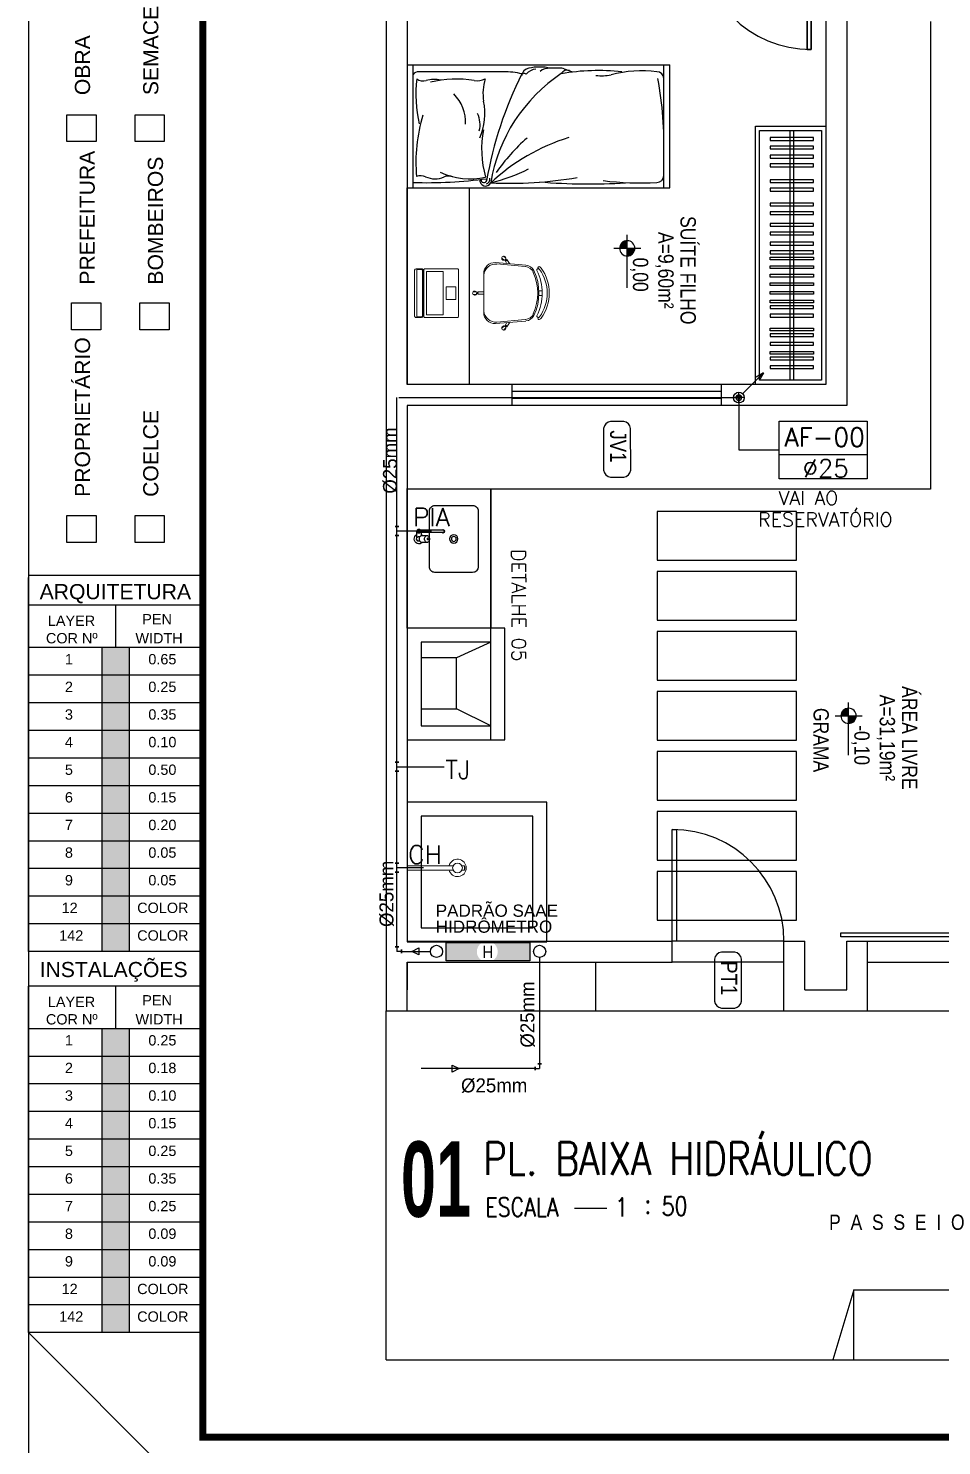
# Model space of a CAD drawing. Header units: millimetres. Extents: x -336 to -33, y -135 to 770.
# Drawn here: x -336.07 to -322.97, y 697.19 to 717.51 of the extents above; entities that cross this region are included whole.
import ezdxf
from ezdxf.enums import TextEntityAlignment as Align

# ---------------------------------------------------------------- set-up
doc = ezdxf.new("R2010")
doc.units = ezdxf.units.MM
doc.header["$LTSCALE"] = 50
doc.header["$MEASUREMENT"] = 0
doc.linetypes.add('CONTINU', pattern=[0])
doc.linetypes.add('HIDDEN2', pattern=[0.1875, 0.125, -0.0625])
doc.layers.get('0').update_dxf_attribs({"linetype": 'CONTINUOUS'})
for name, color, linetype in [('-HIDRO', 8, 'CONTINUOUS'), ('A-PEN-W', 7, 'CONTINUOUS'), ('AF', 5, 'CONTINUOUS'), ('CONEXAO_AG_FRIA', 2, 'CONTINUOUS'), ('CONEXÃO_HIDRÁULICA', 2, 'CONTINUOUS'), ('COTAS', 7, 'CONTINUOUS'), ('Diametro', 2, 'CONTINUOUS'), ('DIVERSOS', 1, 'CONTINUOUS'), ('E-txt-g', 3, 'CONTINUOUS'), ('HID-TUBPRIMARIO', 5, 'CONTINUOUS'), ("PRANCHA - PROJETU'S", 7, 'CONTINUOUS'), ('Prumadas_L', 1, 'CONTINUOUS'), ('Prumadas_Q', 3, 'CONTINUOUS'), ('Prumadas_T', 2, 'CONTINUOUS'), ('TEXTO', 4, 'CONTINUOUS')]:
    doc.layers.add(name, color=color, linetype=linetype)
doc.layers.add('E-Lay-9', color=9, linetype='CONTINUOUS', lineweight=9)
doc.layers.add('E-Txt-W', color=7, linetype='CONTINUOUS', lineweight=20)
doc.styles.add('100-25', font='ROMANS.shx', dxfattribs={"height": 0.12})
doc.styles.add('ARIAL', font='arial.ttf', dxfattribs={"height": 2})
doc.styles.add('CARIMBO_DADOS', font='arial.ttf', dxfattribs={"height": 0.1})
doc.styles.add('F2', font='swissc.ttf')
doc.styles.add('REG140', font='romans.shx', dxfattribs={"width": 0.8, "height": 0.35})
doc.styles.add('REG60', font='romans.shx', dxfattribs={"width": 0.8, "height": 0.15})
doc.styles.add('REG80', font='romans.shx', dxfattribs={"width": 0.8, "height": 0.2})
doc.styles.add('ROMANS', font='romans', dxfattribs={"height": 0.1})
doc.styles.add('SANSSERIF2', font='sanssb__.ttf', dxfattribs={"width": 0.8})

# ---------------------------------------------------------------- blocks, each defined once
blk = doc.blocks.new('ADFSGASDFG')
at = {"layer": "PRANCHA - PROJETU'S"}
h = blk.add_hatch(color=1, dxfattribs=at)
h.set_gradient(color1=(255, 0, 0), color2=(255, 0, 0), tint=1)
h.paths.add_polyline_path([(278.03, 60.265), (277.634, 60.265), (277.634, 59.869), (278.03, 59.869)])
h = blk.add_hatch(color=1, dxfattribs=at)
h.set_gradient(color1=(255, 255, 0), color2=(255, 255, 0), tint=1)
h.paths.add_polyline_path([(278.03, 59.473), (278.03, 59.869), (277.634, 59.869), (277.634, 59.473)])
h = blk.add_hatch(color=1, dxfattribs=at)
h.set_gradient(color1=(0, 255, 0), color2=(0, 255, 0), tint=1)
h.paths.add_polyline_path([(278.03, 59.473), (277.634, 59.473), (277.634, 59.077), (278.03, 59.077)])
h = blk.add_hatch(color=1, dxfattribs=at)
h.set_gradient(color1=(0, 255, 255), color2=(0, 255, 255), tint=1)
h.paths.add_polyline_path([(278.03, 59.077), (277.634, 59.077), (277.634, 58.681), (278.03, 58.681)])
h = blk.add_hatch(color=1, dxfattribs=at)
h.set_gradient(color1=(0, 0, 255), color2=(0, 0, 255), tint=1)
h.paths.add_polyline_path([(278.03, 58.681), (277.634, 58.681), (277.634, 58.285), (278.03, 58.285)])
h = blk.add_hatch(color=1, dxfattribs=at)
h.set_gradient(color1=(255, 0, 255), color2=(255, 0, 255), tint=1)
h.paths.add_polyline_path([(278.03, 58.285), (277.634, 58.285), (277.634, 57.889), (278.03, 57.889)])
h = blk.add_hatch(color=1, dxfattribs=at)
h.set_gradient(color1=(255, 255, 255), tint=1)
h.paths.add_polyline_path([(278.03, 57.889), (277.634, 57.889), (277.634, 57.493), (278.03, 57.493)])
h = blk.add_hatch(color=1, dxfattribs=at)
h.set_gradient(color1=(128, 128, 128), color2=(128, 128, 128), tint=1)
h.paths.add_polyline_path([(278.03, 57.493), (277.634, 57.493), (277.634, 57.097), (278.03, 57.097)])
h = blk.add_hatch(color=1, dxfattribs=at)
h.set_gradient(color1=(192, 192, 192), color2=(192, 192, 192), tint=1)
h.paths.add_polyline_path([(278.03, 57.097), (277.634, 57.097), (277.634, 56.701), (278.03, 56.701)])
h = blk.add_hatch(color=1, dxfattribs=at)
h.set_gradient(color1=(204, 0, 0), color2=(204, 0, 0), tint=1)
h.paths.add_polyline_path([(278.03, 56.305), (278.03, 56.701), (277.634, 56.701), (277.634, 56.305)])
h = blk.add_hatch(color=1, dxfattribs=at)
h.set_gradient(color1=(0, 153, 204), color2=(0, 153, 204), tint=1)
h.paths.add_polyline_path([(278.03, 56.305), (277.634, 56.305), (277.634, 55.909), (278.03, 55.909)])
h = blk.add_hatch(color=1, dxfattribs=at)
h.set_gradient(color1=(255, 0, 0), color2=(255, 0, 0), tint=1)
h.paths.add_polyline_path([(278.03, 54.802), (277.634, 54.802), (277.634, 54.406), (278.03, 54.406)])
h = blk.add_hatch(color=1, dxfattribs=at)
h.set_gradient(color1=(255, 255, 0), color2=(255, 255, 0), tint=1)
h.paths.add_polyline_path([(278.03, 54.01), (278.03, 54.406), (277.634, 54.406), (277.634, 54.01)])
h = blk.add_hatch(color=1, dxfattribs=at)
h.set_gradient(color1=(0, 255, 0), color2=(0, 255, 0), tint=1)
h.paths.add_polyline_path([(278.03, 54.01), (277.634, 54.01), (277.634, 53.614), (278.03, 53.614)])
h = blk.add_hatch(color=1, dxfattribs=at)
h.set_gradient(color1=(0, 255, 255), color2=(0, 255, 255), tint=1)
h.paths.add_polyline_path([(278.03, 53.614), (277.634, 53.614), (277.634, 53.218), (278.03, 53.218)])
h = blk.add_hatch(color=1, dxfattribs=at)
h.set_gradient(color1=(0, 0, 255), color2=(0, 0, 255), tint=1)
h.paths.add_polyline_path([(278.03, 53.218), (277.634, 53.218), (277.634, 52.822), (278.03, 52.822)])
h = blk.add_hatch(color=1, dxfattribs=at)
h.set_gradient(color1=(255, 0, 255), color2=(255, 0, 255), tint=1)
h.paths.add_polyline_path([(278.03, 52.822), (277.634, 52.822), (277.634, 52.426), (278.03, 52.426)])
h = blk.add_hatch(color=1, dxfattribs=at)
h.set_gradient(color1=(255, 255, 255), tint=1)
h.paths.add_polyline_path([(278.03, 52.426), (277.634, 52.426), (277.634, 52.03), (278.03, 52.03)])
h = blk.add_hatch(color=1, dxfattribs=at)
h.set_gradient(color1=(128, 128, 128), color2=(128, 128, 128), tint=1)
h.paths.add_polyline_path([(278.03, 52.03), (277.634, 52.03), (277.634, 51.634), (278.03, 51.634)])
h = blk.add_hatch(color=1, dxfattribs=at)
h.set_gradient(color1=(192, 192, 192), color2=(192, 192, 192), tint=1)
h.paths.add_polyline_path([(278.03, 51.634), (277.634, 51.634), (277.634, 51.238), (278.03, 51.238)])
h = blk.add_hatch(color=1, dxfattribs=at)
h.set_gradient(color1=(204, 0, 0), color2=(204, 0, 0), tint=1)
h.paths.add_polyline_path([(278.03, 50.842), (278.03, 51.238), (277.634, 51.238), (277.634, 50.842)])
h = blk.add_hatch(color=1, dxfattribs=at)
h.set_gradient(color1=(0, 153, 204), color2=(0, 153, 204), tint=1)
h.paths.add_polyline_path([(278.03, 50.842), (277.634, 50.842), (277.634, 50.446), (278.03, 50.446)])
at = {"layer": "PRANCHA - PROJETU'S", "color": 1}
for p, q in [((276.578, 107.346), (276.578, 47.946)), ((279.078, 47.946), (276.578, 50.446))]:
    blk.add_line(p, q, dxfattribs=at)
at = {"layer": "PRANCHA - PROJETU'S"}
for p, q in [((279.086, 61.299), (276.578, 61.299)), ((276.578, 55.909), (276.578, 61.272)), ((279.086, 60.876), (276.578, 60.876)), ((279.086, 60.876), (276.578, 60.876)), ((277.832, 60.265), (277.832, 60.876)), ((279.086, 60.876), (279.086, 55.909)), ((279.086, 60.265), (276.578, 60.265)), ((277.634, 55.909), (277.634, 60.265)), ((278.03, 55.909), (278.03, 60.265)), ((279.086, 59.869), (276.578, 59.869)), ((279.086, 59.473), (276.578, 59.473)), ((279.086, 59.077), (276.578, 59.077)), ((279.086, 58.681), (276.578, 58.681)), ((279.086, 58.285), (276.578, 58.285)), ((279.086, 57.889), (276.578, 57.889)), ((279.086, 57.493), (276.578, 57.493)), ((279.086, 57.097), (276.578, 57.097)), ((279.086, 56.701), (276.578, 56.701)), ((279.086, 56.305), (276.578, 56.305)), ((279.086, 55.909), (276.578, 55.909)), ((279.086, 55.413), (276.578, 55.413)), ((276.578, 50.446), (276.578, 55.413)), ((277.832, 54.802), (277.832, 55.413)), ((279.086, 55.413), (279.086, 50.446)), ((279.086, 54.802), (276.578, 54.802)), ((277.634, 50.446), (277.634, 54.802)), ((278.03, 50.446), (278.03, 54.802)), ((279.086, 54.406), (276.578, 54.406)), ((279.086, 54.01), (276.578, 54.01)), ((279.086, 53.614), (276.578, 53.614)), ((279.086, 53.218), (276.578, 53.218)), ((279.086, 52.822), (276.578, 52.822)), ((279.086, 52.426), (276.578, 52.426)), ((279.086, 52.03), (276.578, 52.03)), ((279.086, 51.634), (276.578, 51.634)), ((279.086, 51.238), (276.578, 51.238)), ((279.086, 50.842), (276.578, 50.842)), ((279.086, 50.446), (276.578, 50.446))]:
    blk.add_line(p, q, dxfattribs=at)
at = {"layer": "PRANCHA - PROJETU'S", "color": 4, "const_width": 0.1}
blk.add_lwpolyline([(279.078, 106.346), (359.678, 106.346), (359.678, 48.946), (279.078, 48.946)], close=True, dxfattribs=at)
at = {"layer": "PRANCHA - PROJETU'S"}
for points in [[(277.13, 67.904), (277.548, 67.904), (277.548, 67.518), (277.13, 67.518)], [(278.109, 67.904), (278.526, 67.904), (278.526, 67.518), (278.109, 67.518)], [(277.197, 65.206), (277.615, 65.206), (277.615, 64.821), (277.197, 64.821)], [(278.176, 65.206), (278.594, 65.206), (278.594, 64.821), (278.176, 64.821)], [(277.13, 62.158), (277.548, 62.158), (277.548, 61.773), (277.13, 61.773)], [(278.109, 62.158), (278.526, 62.158), (278.526, 61.773), (278.109, 61.773)]]:
    blk.add_lwpolyline(points, close=True, dxfattribs=at)
at = {"layer": "PRANCHA - PROJETU'S", "color": 2, "style": 'ARIAL'}
for s, height, p in [('SEMACE', 0.2168, (278.224, 68.185)), ('OBRA', 0.2168, (277.245, 68.185)), ('PREFEITURA', 0.2168, (277.312, 65.469)), ('BOMBEIROS', 0.2168, (278.291, 65.469)), ('PROPRIETÁRIO', 0.21676, (277.245, 62.426)), ('COELCE', 0.2168, (278.224, 62.426))]:
    blk.add_text(s, height=height, rotation=90, dxfattribs=at).set_placement(p, align=Align.TOP_LEFT)
for s, p in [('ARQUITETURA', (276.74, 61.176)), ('INSTALAÇÕES', (276.74, 55.759))]:
    blk.add_text(s, height=0.21676, dxfattribs=at).set_placement(p, align=Align.TOP_LEFT)
at = {"layer": "PRANCHA - PROJETU'S", "style": 'ARIAL'}
for s, height, p in [('PEN', 0.1479, (278.211, 60.747)), ('LAYER', 0.1479, (276.858, 60.724)), ('COR Nº', 0.1479, (276.83, 60.474)), ('WIDTH', 0.1479, (278.113, 60.474)), ('1', 0.148, (277.102, 60.173)), ('0.65', 0.1479, (278.298, 60.173)), ('2', 0.148, (277.102, 59.777)), ('0.25', 0.1479, (278.298, 59.777)), ('3', 0.148, (277.102, 59.381)), ('0.35', 0.1479, (278.298, 59.381)), ('4', 0.148, (277.102, 58.985)), ('0.10', 0.1479, (278.298, 58.985)), ('5', 0.148, (277.102, 58.589)), ('0.50', 0.1479, (278.298, 58.589)), ('6', 0.148, (277.102, 58.193)), ('0.15', 0.1479, (278.298, 58.193)), ('7', 0.148, (277.102, 57.797)), ('0.20', 0.1479, (278.298, 57.797)), ('8', 0.148, (277.102, 57.401)), ('0.05', 0.1479, (278.298, 57.401)), ('9', 0.148, (277.102, 57.005)), ('0.05', 0.1479, (278.298, 57.005)), ('12', 0.1479, (277.055, 56.609)), ('COLOR', 0.1479, (278.138, 56.609)), ('142', 0.1479, (277.02, 56.213)), ('COLOR', 0.1479, (278.138, 56.213)), ('LAYER', 0.1479, (276.858, 55.261)), ('PEN', 0.1479, (278.211, 55.284)), ('COR Nº', 0.1479, (276.83, 55.011)), ('WIDTH', 0.1479, (278.113, 55.011)), ('1', 0.148, (277.102, 54.71)), ('0.25', 0.1479, (278.298, 54.71)), ('2', 0.148, (277.102, 54.314)), ('0.18', 0.1479, (278.298, 54.314)), ('3', 0.148, (277.102, 53.918)), ('0.10', 0.1479, (278.298, 53.918)), ('4', 0.148, (277.102, 53.522)), ('0.15', 0.1479, (278.298, 53.522)), ('5', 0.148, (277.102, 53.126)), ('0.25', 0.1479, (278.298, 53.126)), ('6', 0.148, (277.102, 52.73)), ('0.35', 0.1479, (278.298, 52.73)), ('7', 0.148, (277.102, 52.334)), ('0.25', 0.1479, (278.298, 52.334)), ('8', 0.148, (277.102, 51.938)), ('0.09', 0.1479, (278.298, 51.938)), ('9', 0.148, (277.102, 51.542)), ('0.09', 0.1479, (278.298, 51.542)), ('12', 0.1479, (277.055, 51.146)), ('COLOR', 0.1479, (278.138, 51.146)), ('142', 0.1479, (277.02, 50.75)), ('COLOR', 0.1479, (278.138, 50.75))]:
    blk.add_text(s, height=height, dxfattribs=at).set_placement(p, align=Align.TOP_LEFT)
blk = doc.blocks.new('TXT-AMB75')
at = {"layer": 'E-txt-g', "style": 'REG80', "width": 0.8, "flags": 8}
blk.add_attdef('TXT', text='', height=0.2, dxfattribs=at).set_placement((0.005, 0.296), align=Align.CENTER)
at = {"layer": 'E-Txt-W', "style": 'REG60', "width": 0.8, "flags": 8}
blk.add_attdef('TXT', text='', height=0.15, dxfattribs=at).set_placement((0.005, 0.027), align=Align.CENTER)
blk = doc.blocks.new('Cadeira')
at = {"layer": 'E-Lay-9', "color": 8}
for p, q in [((-0.139, 0), (0.139, 0)), ((-0.009, 0.054), (-0.009, 0.077)), ((-0.008, 0), (-0.008, 0.043)), ((-0.008, 0.043), (-0.006, 0.043)), ((0.006, 0.043), (0.007, 0.043)), ((0.007, 0), (0.007, 0.043)), ((0.01, 0.054), (0.01, 0.077)), ((-0.219, -0.084), (-0.2, -0.302)), ((-0.209, -0.094), (-0.19, -0.298)), ((0.209, -0.094), (0.19, -0.298)), ((0.219, -0.084), (0.2, -0.302)), ((-0.25, -0.159), (-0.265, -0.141)), ((-0.236, -0.147), (-0.251, -0.129)), ((-0.24, -0.165), (-0.241, -0.166)), ((-0.213, -0.185), (-0.241, -0.166)), ((-0.23, -0.156), (-0.231, -0.158)), ((-0.214, -0.162), (-0.23, -0.156)), ((0.213, -0.185), (0.241, -0.166)), ((0.214, -0.162), (0.23, -0.156)), ((0.23, -0.156), (0.231, -0.158)), ((0.236, -0.147), (0.251, -0.129)), ((0.24, -0.165), (0.241, -0.166)), ((0.25, -0.159), (0.265, -0.141)), ((-0.017, -0.396), (-0.017, -0.42)), ((0.017, -0.396), (0.017, -0.42))]:
    blk.add_line(p, q, dxfattribs=at)
blk.add_lwpolyline([(0.163, -0.381, -0.237888), (-0.163, -0.381, 0.605717), (-0.174, -0.395, 0.122717), (-0.17, -0.4, 0.323529), (0.17, -0.4, 0.122717), (0.174, -0.395, 0.605717)], format="xyb", close=True, dxfattribs=at)
for centre in [(0, 0.047), (-0.238, -0.158), (0.238, -0.158)]:
    blk.add_circle(centre, 0.005, dxfattribs=at)
for centre, radius, start, end in [((-0.139, -0.08), 0.08, 90, 182.5692), ((0, 0.065), 0.015, 281.6334, 257.4537), ((0, 0.048), 0.0075, 221.8103, 318.1897), ((0.139, -0.08), 0.08, 357.4308, 90), ((-0.12, -0.089), 0.0887, 95.5925, 183.2522), ((0.12, -0.089), 0.0887, 356.7478, 84.4075), ((-0.25, -0.144), 0.015, 322.5463, 298.3666), ((-0.239, -0.157), 0.0075, 261.8103, 358.1897), ((0.239, -0.157), 0.0075, 181.8103, 278.1897), ((0.25, -0.144), 0.015, 241.6334, 217.4537), ((-0.13, -0.296), 0.07, 185.1212, 243.6047), ((-0.12, -0.292), 0.07, 185.2999, 245.7361), ((0.12, -0.292), 0.07, 294.2639, 354.7001), ((0.13, -0.296), 0.07, 296.3953, 354.8788), ((-0.182, -0.396), 0.00782, 29.8109, 225.3255), ((-0.163, -0.39), 0.0275, 205.1455, 233.4571), ((-0.163, -0.39), 0.0125, 205.1455, 233.1301), ((0, -0.034), 0.362, 243.6047, 296.3953), ((0, -0.025), 0.362, 245.7361, 294.2639), ((0.182, -0.396), 0.00782, 314.6745, 150.1891), ((0.163, -0.39), 0.0275, 306.5429, 334.8545), ((0, -0.165), 0.305, 234.1238, 305.8762)]:
    blk.add_arc(centre, radius, start, end, dxfattribs=at)
blk = doc.blocks.new('Notebook')
at = {"layer": 'E-Lay-9', "color": 8}
for p, q in [((-0.175, 0.305), (-0.175, 0.3)), ((0.165, 0.315), (-0.165, 0.315)), ((0.175, 0.3), (0.175, 0.305)), ((-0.175, 0.3), (-0.175, 0.265)), ((-0.165, 0.255), (0.165, 0.255)), ((0.175, 0.265), (0.175, 0.3))]:
    blk.add_line(p, q, dxfattribs=at)
for points in [[(-0.165, 0), (0.165, 0, 0.414214), (0.175, 0.01), (0.175, 0.24, 0.414214), (0.165, 0.25), (-0.165, 0.25, 0.414214), (-0.175, 0.24), (-0.175, 0.01, 0.414214)], [(-0.165, 0.26), (0.165, 0.26, 0.414214), (0.17, 0.265), (0.17, 0.295, 0.414214), (0.165, 0.3), (-0.165, 0.3, 0.414214), (-0.17, 0.295), (-0.17, 0.265, 0.414214)]]:
    blk.add_lwpolyline(points, format="xyb", close=True, dxfattribs=at)
for points in [[(-0.155, 0.11), (0.155, 0.11), (0.155, 0.23), (-0.155, 0.23)], [(-0.105, 0.25), (-0.145, 0.25), (-0.145, 0.255), (-0.105, 0.255)], [(0.105, 0.25), (0.145, 0.25), (0.145, 0.255), (0.105, 0.255)], [(-0.045, 0.02), (0.045, 0.02), (0.045, 0.09), (-0.045, 0.09)]]:
    blk.add_lwpolyline(points, close=True, dxfattribs=at)
for centre, start, end in [((-0.165, 0.305), 90, 180), ((0.165, 0.305), 0, 90), ((-0.165, 0.265), 180, 270), ((0.165, 0.265), 270, 360)]:
    blk.add_arc(centre, 0.01, start, end, dxfattribs=at)
blk = doc.blocks.new('NIVEL')
at = {"layer": 'DIVERSOS'}
h = blk.add_hatch(color=7, dxfattribs=at)
h.paths.add_polyline_path([(0, 0.137, 0.414214), (-0.137, 0), (0, 0)])
h.paths.add_polyline_path([(0, 0), (0, -0.137, 0.414214), (0.137, 0)])
at = {"layer": 'DIVERSOS', "color": 7}
for p, q in [((0.709, 0), (-0.242, 0)), ((0, 0.242), (0, -0.242))]:
    blk.add_line(p, q, dxfattribs=at)
blk.add_circle((0, 0), 0.137, dxfattribs=at)
blk = doc.blocks.new('Cuba coz')
at = {"color": 8}
blk.add_line((7.5, -4.5), (7.5, -2.4), dxfattribs=at)
for points in [[(13.4, -6.5), (13.4, -20, 0.414214), (17.4, -24), (44.4, -24, 0.414214), (48.4, -20), (48.4, 20, 0.414214), (44.4, 24), (17.4, 24, 0.414214), (13.4, 20), (13.4, 0.7)], [(6.7, 1.7), (6, 1.7, 0.546464), (4.4, -0.7, -0.10784), (4.5, -1.1), (4.5, -5.5)], [(11.7, 2.5), (8, 2.5, 0.133256), (7.3, 2.3, 0.106756), (6.7, 1.8, 0.082828), (6.3, 1, 0.071352), (6.2, 0, 0.071352), (6.3, -1, 0.082828), (6.7, -1.8, 0.106756), (7.3, -2.3, 0.133256), (8, -2.5), (11.7, -2.5)], [(4.4, -0.7, 0.293273), (6, -1.8), (6.7, -1.8)], [(13.4, -1), (13.4, -4.5, 0.414214)]]:
    blk.add_lwpolyline(points, format="xyb", dxfattribs=at)
for points in [[(11.7, -2.5, 0.133256), (12.4, -2.3, 0.106756), (13, -1.8, 0.082828), (13.3, -1, 0.071352), (13.5, 0, 0.071352), (13.3, 1, 0.082828), (13, 1.8, 0.106756), (12.4, 2.3, 0.133256), (11.7, 2.5, 0.133256), (11.1, 2.3, 0.106756), (10.5, 1.8, 0.082828), (10.1, 1, 0.071352), (10, 0, 0.071352), (10.1, -1, 0.082828), (10.5, -1.8, 0.106756), (11.1, -2.3, 0.133256)], [(12.5, 0.7, 0.133256), (12.3, 0.7, 0.106756), (12.1, 0.5, 0.082828), (12, 0.3, 0.071352), (11.9, 0, 0.071352), (12, -0.3, 0.082828), (12.1, -0.5, 0.106756), (12.3, -0.7, 0.133256), (12.5, -0.8, 0.133256), (12.7, -0.7, 0.106756), (12.8, -0.5, 0.082828), (13, -0.3, 0.071352), (13, 0, 0.071352), (13, 0.3, 0.082828), (12.8, 0.5, 0.106756), (12.7, 0.7, 0.133256)], [(6, -6.5), (23, -6.5, 1), (23, -4.5), (6, -4.5, 1)]]:
    blk.add_lwpolyline(points, format="xyb", close=True, dxfattribs=at)
for radius in [3, 1.75]:
    blk.add_circle((30.9, 0), radius, dxfattribs=at)
for centre, radius, start, end in [((6, 0), 3.5, 45.5847, 244.6231), ((6, -5.5), 1.5, 41.8103, 318.1897), ((6, 0), 3.5, 295.3769, 314.4153), ((23, -5.5), 1.25, 233.1301, 126.8699)]:
    blk.add_arc(centre, radius, start, end, dxfattribs=at)
blk = doc.blocks.new('Chuveiro')
at = {"layer": 'E-Lay-9', "color": 8}
for p, q in [((-0.031, 0.016), (-0.36, 0.016)), ((0.051, 0.016), (0.031, 0.016)), ((0.051, 0.016), (0.051, -0.016)), ((-0.031, -0.016), (-0.36, -0.016)), ((0.051, -0.016), (0.031, -0.016))]:
    blk.add_line(p, q, dxfattribs=at)
blk.add_circle((0, 0), 0.0348, dxfattribs=at)
for centre, radius, start, end in [((0, 0), 0.0624, 194.4775, 165.5225), ((0.009, 0), 0.0444, 339.4266, 20.5734)]:
    blk.add_arc(centre, radius, start, end, dxfattribs=at)
blk = doc.blocks.new('CIRCULOS')
at = {"layer": 'COTAS'}
for p, q in [((-4, 0), (4, 0)), ((0, 4), (0, -4))]:
    blk.add_line(p, q, dxfattribs=at)
for radius in [2, 1]:
    blk.add_circle((0, 0), radius, dxfattribs=at)
blk = doc.blocks.new('CRBODADOSÇ')
at = {"layer": "PRANCHA - PROJETU'S", "color": 3}
blk.add_line((164.825, 196.917), (165.288, 196.917), dxfattribs=at)
at = {"layer": "PRANCHA - PROJETU'S", "color": 3, "style": 'REG80', "width": 0.8}
for s, p in [('ESCALA', (163.548, 196.799)), ('1', (165.407, 196.799)), (':', (165.829, 196.842))]:
    blk.add_text(s, height=0.27, dxfattribs=at).set_placement(p)
at = {"layer": "PRANCHA - PROJETU'S", "color": 2, "style": 'REG140', "width": 0.8}
for tag, p in [('PROJETO', (163.521, 198.067)), ('DESENHO', (163.516, 197.395))]:
    blk.add_attdef(tag, p, '', height=0.472, dxfattribs=at)
at = {"layer": "PRANCHA - PROJETU'S", "style": 'SANSSERIF2', "width": 0.6}
blk.add_attdef('00', text='', height=1.08, dxfattribs=at).set_placement((162.84, 196.795), align=Align.CENTER)
at = {"layer": "PRANCHA - PROJETU'S", "color": 3, "style": 'REG80', "width": 0.8}
blk.add_attdef('ESCALA', (166.075, 196.813), '', height=0.27, dxfattribs=at)

msp = doc.modelspace()

# ---------------------------------------------------------------- hatches: boundary and pattern name
at = {"layer": 'HID-TUBPRIMARIO'}
h = msp.add_hatch(color=256, dxfattribs=at)
h.paths.add_polyline_path([(-329.411, 704.142), (-328.877, 704.142), (-328.877, 704.402), (-329.413, 704.402, -0.270224), (-329.337, 704.271, -0.265974)])
h.paths.add_polyline_path([(-330.077, 704.142), (-329.563, 704.142, -0.265974), (-329.637, 704.271, -0.270224), (-329.561, 704.402), (-330.077, 704.402)])

# ---------------------------------------------------------------- linework, layer by layer
at = {"layer": '-HIDRO', "linetype": 'Continuous'}
for p, q in [((-330.935, 753.423), (-330.935, 703.423)), ((-330.635, 718.803), (-330.635, 712.403)), ((-324.635, 718.803), (-324.635, 712.403)), ((-324.335, 718.803), (-324.335, 712.103)), ((-323.135, 717.603), (-323.135, 710.903)), ((-329.135, 712.403), (-330.635, 712.403)), ((-329.135, 712.403), (-329.135, 712.103)), ((-324.635, 712.403), (-326.135, 712.403)), ((-326.135, 712.403), (-326.135, 712.103)), ((-330.635, 712.103), (-330.635, 704.423)), ((-329.135, 712.103), (-330.635, 712.103)), ((-324.335, 712.103), (-326.135, 712.103)), ((-323.135, 710.903), (-329.435, 710.903)), ((-329.435, 710.903), (-329.435, 708.91)), ((-329.435, 708.71), (-329.929, 708.482)), ((-329.435, 707.51), (-329.929, 707.751)), ((-330.635, 704.423), (-326.835, 704.423)), ((-326.835, 704.123), (-326.835, 704.423)), ((-325.235, 704.423), (-326.835, 704.423)), ((-325.235, 704.423), (-324.935, 704.423)), ((-325.235, 703.423), (-325.235, 704.423)), ((-324.935, 703.723), (-324.935, 704.423)), ((-324.335, 704.423), (-324.035, 704.423)), ((-324.335, 703.723), (-324.335, 704.423)), ((-324.035, 703.423), (-324.035, 704.423)), ((-324.035, 704.423), (-318.035, 704.423)), ((-330.635, 704.123), (-330.635, 703.723)), ((-330.635, 703.423), (-330.635, 704.123)), ((-330.635, 704.123), (-327.935, 704.123)), ((-327.935, 704.123), (-326.835, 704.123)), ((-327.935, 704.123), (-327.935, 704.123)), ((-325.235, 704.123), (-326.835, 704.123)), ((-324.035, 704.123), (-318.035, 704.123)), ((-324.935, 703.723), (-324.335, 703.723)), ((-330.935, 703.423), (-330.635, 703.423)), ((-330.935, 698.423), (-330.935, 703.423)), ((-330.635, 703.423), (-327.935, 703.423)), ((-325.235, 703.423), (-324.035, 703.423)), ((-324.235, 699.423), (-324.535, 698.423)), ((-324.235, 698.423), (-324.235, 699.423)), ((-324.235, 699.423), (-318.235, 699.423)), ((-330.935, 698.423), (-316.935, 698.423))]:
    msp.add_line(p, q, dxfattribs=at)
at = {"layer": '-HIDRO'}
for p, q in [((-330.635, 716.985), (-326.872, 716.985)), ((-330.635, 716.985), (-330.635, 715.219)), ((-330.55, 715.219), (-330.55, 716.985)), ((-326.957, 715.219), (-326.957, 716.985)), ((-326.872, 715.219), (-326.872, 716.985)), ((-329.255, 716.886), (-330.471, 716.886)), ((-328.419, 716.935), (-328.613, 716.935)), ((-328.385, 716.929), (-328.267, 716.886)), ((-325.149, 716.043), (-325.149, 712.463)), ((-325.099, 716.043), (-325.099, 712.463)), ((-330.635, 715.219), (-326.872, 715.219)), ((-326.135, 712.403), (-329.135, 712.403)), ((-326.135, 712.303), (-329.135, 712.303)), ((-326.135, 712.203), (-329.135, 712.203)), ((-326.135, 712.103), (-329.135, 712.103))]:
    msp.add_line(p, q, dxfattribs=at)
at = {"layer": '-HIDRO', "linetype": 'HIDDEN2'}
for p, q in [((-327.935, 704.123), (-327.935, 703.423)), ((-327.935, 703.423), (-325.235, 703.423)), ((-324.035, 703.423), (-318.035, 703.423))]:
    msp.add_line(p, q, dxfattribs=at)
at = {"layer": '-HIDRO', "linetype": 'Continuous'}
for points in [[(-324.903, 718.803), (-324.903, 717.203), (-324.843, 717.203), (-324.843, 718.803)], [(-324.843, 718.803), (-324.843, 717.203), (-324.903, 717.203), (-324.903, 718.803)], [(-327.053, 710.581), (-327.053, 709.885), (-325.055, 709.885), (-325.055, 710.581)], [(-327.053, 709.721), (-327.053, 709.025), (-325.055, 709.025), (-325.055, 709.721)], [(-330.635, 708.91), (-330.635, 707.31), (-329.235, 707.31), (-329.235, 708.91)], [(-327.053, 708.861), (-327.053, 708.165), (-325.055, 708.165), (-325.055, 708.861)], [(-330.435, 708.71), (-330.435, 707.51), (-329.435, 707.51), (-329.435, 708.71)], [(-330.435, 708.482), (-330.435, 707.751), (-329.929, 707.751), (-329.929, 708.482)], [(-327.053, 708.001), (-327.053, 707.305), (-325.055, 707.305), (-325.055, 708.001)], [(-327.053, 708.001), (-327.053, 707.305), (-325.055, 707.305), (-325.055, 708.001)], [(-327.053, 707.141), (-327.053, 706.444), (-325.055, 706.444), (-325.055, 707.141)], [(-327.053, 707.141), (-327.053, 706.444), (-325.055, 706.444), (-325.055, 707.141)], [(-330.635, 706.415), (-330.635, 704.415), (-328.635, 704.415), (-328.635, 706.415)], [(-330.435, 706.215), (-330.435, 704.615), (-328.835, 704.615), (-328.835, 706.215)], [(-327.053, 706.281), (-327.053, 705.584), (-325.055, 705.584), (-325.055, 706.281)], [(-327.053, 706.281), (-327.053, 705.584), (-325.055, 705.584), (-325.055, 706.281)], [(-326.835, 704.423), (-326.835, 706.023), (-326.775, 706.023), (-326.775, 704.423)], [(-327.053, 705.421), (-327.053, 704.724), (-325.055, 704.724), (-325.055, 705.421)], [(-327.053, 705.421), (-327.053, 704.724), (-325.055, 704.724), (-325.055, 705.421)], [(-324.421, 704.483), (-324.421, 704.543), (-318.421, 704.543), (-318.421, 704.483)]]:
    msp.add_lwpolyline(points, close=True, dxfattribs=at)
at = {"layer": '-HIDRO'}
for points in [[(-324.635, 716.103), (-324.635, 712.403), (-325.643, 712.403), (-325.643, 716.103)], [(-324.695, 716.043), (-324.695, 712.463), (-325.583, 712.463), (-325.583, 716.043)], [(-329.746, 712.403), (-330.635, 712.403), (-330.635, 715.219), (-329.746, 715.219)], [(-324.81, 712.876), (-324.81, 712.836), (-325.434, 712.836), (-325.434, 712.876)], [(-324.81, 712.754), (-324.81, 712.794), (-325.434, 712.794), (-325.434, 712.754)], [(-324.81, 712.631), (-324.81, 712.671), (-325.434, 712.671), (-325.434, 712.631)], [(-328.877, 704.402), (-328.877, 704.142), (-330.077, 704.142), (-330.077, 704.402)]]:
    msp.add_lwpolyline(points, close=True, dxfattribs=at)
at = {"layer": '-HIDRO', "ltscale": 0.5}
for points in [[(-324.81, 715.901), (-324.81, 715.941), (-325.434, 715.941), (-325.434, 715.901)], [(-324.81, 715.778), (-324.81, 715.818), (-325.434, 715.818), (-325.434, 715.778)], [(-324.81, 715.648), (-324.81, 715.688), (-325.434, 715.688), (-325.434, 715.648)], [(-324.81, 715.524), (-324.81, 715.564), (-325.434, 715.564), (-325.434, 715.524)], [(-324.81, 715.297), (-324.81, 715.337), (-325.434, 715.337), (-325.434, 715.297)], [(-324.81, 715.174), (-324.81, 715.214), (-325.434, 715.214), (-325.434, 715.174)], [(-324.81, 714.961), (-324.81, 715.001), (-325.434, 715.001), (-325.434, 714.961)], [(-324.81, 714.838), (-324.81, 714.878), (-325.434, 714.878), (-325.434, 714.838)], [(-324.81, 714.67), (-324.81, 714.71), (-325.434, 714.71), (-325.434, 714.67)], [(-324.81, 714.546), (-324.81, 714.586), (-325.434, 714.586), (-325.434, 714.546)], [(-324.81, 714.4), (-324.81, 714.44), (-325.434, 714.44), (-325.434, 714.4)], [(-324.81, 714.277), (-324.81, 714.317), (-325.434, 714.317), (-325.434, 714.277)], [(-324.81, 714.228), (-324.81, 714.188), (-325.434, 714.188), (-325.434, 714.228)], [(-324.81, 714.105), (-324.81, 714.065), (-325.434, 714.065), (-325.434, 714.105)], [(-324.81, 713.982), (-324.81, 713.942), (-325.434, 713.942), (-325.434, 713.982)], [(-324.81, 713.859), (-324.81, 713.819), (-325.434, 713.819), (-325.434, 713.859)], [(-324.81, 713.736), (-324.81, 713.696), (-325.434, 713.696), (-325.434, 713.736)], [(-324.81, 713.613), (-324.81, 713.573), (-325.434, 713.573), (-325.434, 713.613)], [(-324.81, 713.491), (-324.81, 713.531), (-325.434, 713.531), (-325.434, 713.491)], [(-324.81, 713.368), (-324.81, 713.408), (-325.434, 713.408), (-325.434, 713.368)], [(-324.81, 713.211), (-324.81, 713.171), (-325.434, 713.171), (-325.434, 713.211)], [(-324.81, 713.089), (-324.81, 713.129), (-325.434, 713.129), (-325.434, 713.089)], [(-324.81, 712.966), (-324.81, 713.006), (-325.434, 713.006), (-325.434, 712.966)]]:
    msp.add_lwpolyline(points, close=True, dxfattribs=at)
at = {"layer": '-HIDRO', "linetype": 'Continuous'}
for points in [[(-327.531, 711.072, 0.331371), (-327.431, 711.172), (-327.432, 711.773, 0.332506), (-327.531, 711.873), (-327.72, 711.873, 0.330378), (-327.821, 711.773), (-327.82, 711.172, 0.331371), (-327.72, 711.072)], [(-325.941, 703.464, 0.331371), (-325.841, 703.564), (-325.842, 704.165, 0.332506), (-325.941, 704.265), (-326.13, 704.265, 0.330378), (-326.231, 704.165), (-326.23, 703.564, 0.331371), (-326.13, 703.464)]]:
    msp.add_lwpolyline(points, format="xyb", close=True, dxfattribs=at)
at = {"layer": '-HIDRO', "linetype": 'CONTINU'}
msp.add_lwpolyline([(-329.435, 710.903), (-329.435, 708.91), (-330.635, 708.91), (-330.635, 710.91)], close=True, dxfattribs=at)
at = {"layer": '-HIDRO', "linetype": 'Continuous', "flags": 128}
msp.add_lwpolyline([(-329.435, 710.903), (-330.635, 710.903), (-330.635, 707.31), (-329.435, 707.31), (-329.435, 710.903)], dxfattribs=at)
at = {"layer": '-HIDRO', "linetype": 'HIDDEN2'}
for centre, start, end in [((-324.843, 718.803), 180, 270), ((-326.835, 704.423), 0, 90)]:
    msp.add_arc(centre, 1.6, start, end, dxfattribs=at)
at = {"layer": '-HIDRO'}
for centre, radius, start, end in [((-330.471, 716.787), 0.0988, 90, 143.1301), ((-328.745, 716.552), 1.766, 172.5099, 193.5732), ((-330.405, 716.911), 0.158, 234.3788, 285.1988), ((-330.249, 716.337), 0.437, 77.312, 105.1988), ((-329.928, 715.263), 1.517, 80.3711, 104.26), ((-329.632, 717.009), 0.254, 260.3711, 296.9649), ((-328.86, 716.574), 0.689, 162.3598, 189.3926), ((-324.051, 714.373), 5.528, 153.3271, 170.0569), ((-327.127, 714.909), 2.343, 123.6929, 170.5732), ((-329.271, 715.63), 1.256, 77.089, 89.2313), ((-328.863, 716.801), 0.138, 102.8827, 168.3869), ((-328.955, 716.829), 0.0329, 38.531, 120.6976), ((-328.775, 716.723), 0.2, 94.6849, 140.5984), ((-328.737, 716.251), 0.702, 76.9286, 102.8827), ((-328.6, 716.722), 0.213, 86.6017, 127.7302), ((-328.341, 716.808), 0.0988, 69.7541, 149.4872), ((-327.889, 713.651), 3.251, 84.178, 99.5071), ((-328.419, 716.836), 0.0988, 69.7541, 90), ((-328.419, 716.836), 0.0988, 69.7541, 90), ((-327.843, 717.486), 0.659, 262.4747, 281.3425), ((-327.268, 715.19), 1.709, 82.8693, 105.1081), ((-327.056, 716.787), 0.0988, 360, 90), ((-332.178, 715.842), 5.223, 358.1405, 10.4224), ((-330.379, 716.156), 0.582, 357.8295, 45.0098), ((-330.415, 716.289), 0.892, 336.6878, 11.1217), ((-328.185, 715.592), 2.325, 163.2017, 185.199), ((-329.923, 716.13), 0.333, 344.1407, 27.6985), ((-328.039, 715.782), 1.529, 169.7638, 195.4497), ((-327.464, 713.182), 2.889, 107.2387, 133.0858), ((-327.03, 713.802), 2.848, 131.512, 144.8728), ((-330.362, 721.928), 6.633, 268.3703, 277.5322), ((-330.439, 715.231), 0.163, 65.7877, 111.7124), ((-330.236, 715.684), 0.334, 245.7877, 292.8808), ((-329.74, 716.358), 1.008, 245.118, 282.9862), ((-330.04, 715.22), 0.17, 69.0161, 112.8808), ((-329.531, 715.352), 0.0818, 292.6052, 4.4989), ((-330.112, 717.956), 2.748, 284.1894, 296.3096), ((-329.179, 721.211), 5.925, 267.4941, 279.5094), ((-327.056, 715.397), 0.0988, 270, 360), ((-329.512, 715.328), 0.0818, 171.6091, 333.9382), ((-329.536, 715.336), 0.0413, 171.2915, 348.1256), ((-328.031, 723.196), 7.92, 264.9255, 273.8008), ((-327.293, 719.64), 4.348, 262.9481, 273.1174)]:
    msp.add_arc(centre, radius, start, end, dxfattribs=at)
for p, q in [((-325.827, 712.269), (-325.528, 712.567)), ((-325.528, 712.567), (-325.631, 712.506)), ((-325.528, 712.567), (-325.589, 712.464))]:
    msp.add_line(p, q)
msp.add_ellipse((-325.881, 712.214), major_axis=(0.0547, 0.0547), ratio=1, start_param=0.785398, end_param=7.068583)
at = {"layer": 'A-PEN-W'}
msp.add_lwpolyline([(-325.881, 712.214), (-325.881, 711.463), (-325.305, 711.463)], dxfattribs=at)
at = {"layer": 'AF', "color": 5}
for p, q in [((-330.782, 704.342), (-330.782, 712.214)), ((-330.716, 704.276), (-330.301, 704.276))]:
    msp.add_line(p, q, dxfattribs=at)
at = {"layer": 'AF'}
for p, q in [((-330.754, 712.214), (-325.881, 712.214)), ((-330.287, 710.3), (-330.782, 710.3)), ((-330.782, 706.922), (-330.105, 706.922)), ((-330.4, 705.474), (-330.782, 705.474)), ((-328.737, 704.189), (-328.737, 702.662)), ((-328.803, 702.596), (-330.435, 702.596))]:
    msp.add_line(p, q, dxfattribs=at)
at = {"layer": 'AF', "color": 2}
for p, q in [((-330.782, 704.342), (-330.782, 704.276)), ((-330.716, 704.276), (-330.782, 704.276)), ((-328.803, 702.596), (-328.737, 702.596)), ((-328.737, 702.662), (-328.737, 702.596))]:
    msp.add_line(p, q, dxfattribs=at)
at = {"layer": 'AF', "color": 5}
for points in [[(-330.57, 704.276, 0), (-330.47, 704.326, 0), (-330.47, 704.226, 0), (-330.57, 704.276, 0)], [(-329.89, 702.596, 0), (-329.99, 702.546, 0), (-329.99, 702.646, 0), (-329.89, 702.596, 0)]]:
    msp.add_polyline3d(points, dxfattribs=at)
at = {"layer": 'AF', "color": 2, "extrusion": (1.83697e-16, 1, 0)}
for centre in [(330.782, 0, 705.54), (330.782, 0, 705.409), (330.782, 0, 704.342)]:
    msp.add_circle(centre, 0.025, dxfattribs=at)
at = {"layer": 'AF', "color": 2, "extrusion": (1, -1.83697e-16, 0)}
msp.add_circle((704.276, 0, -330.716), 0.025, dxfattribs=at)
at = {"layer": 'AF', "color": 2, "extrusion": (-1, 0, 0)}
msp.add_circle((-702.596, 0, 328.803), 0.025, dxfattribs=at)
at = {"layer": 'AF', "color": 2, "extrusion": (0, 1, 0)}
msp.add_circle((328.737, 0, 702.662), 0.025, dxfattribs=at)
at = {"layer": 'CONEXAO_AG_FRIA'}
msp.add_line((-330.782, 705.409), (-330.782, 705.54), dxfattribs=at)
at = {"layer": 'CONEXÃO_HIDRÁULICA'}
for p, q in [((-330.782, 710.236), (-330.782, 710.366)), ((-330.782, 706.858), (-330.782, 706.988))]:
    msp.add_line(p, q, dxfattribs=at)
at = {"layer": 'CONEXÃO_HIDRÁULICA', "color": 2, "extrusion": (1.83697e-16, 1, 0)}
for centre in [(330.782, 0, 710.366), (330.782, 0, 710.236), (330.782, 0, 706.988), (330.782, 0, 706.858)]:
    msp.add_circle(centre, 0.025, dxfattribs=at)
at = {"layer": 'HID-TUBPRIMARIO'}
for centre in [(-330.214, 704.276), (-328.737, 704.276)]:
    msp.add_circle(centre, 0.0871, dxfattribs=at)
at = {"layer": 'Prumadas_L'}
msp.add_line((-324.044, 711.392), (-325.305, 711.392), dxfattribs=at)
at = {"layer": 'Prumadas_Q'}
for p, q in [((-325.305, 711.05), (-325.305, 711.876)), ((-325.305, 711.876), (-324.044, 711.876)), ((-324.044, 711.876), (-324.044, 711.05)), ((-324.044, 711.05), (-325.305, 711.05))]:
    msp.add_line(p, q, dxfattribs=at)

# ---------------------------------------------------------------- block references
at = {"layer": '-HIDRO'}
ref = msp.add_blockref('TXT-AMB75', (-327.15, 714.047), dxfattribs=dict(at, xscale=1.458, yscale=1.458, zscale=1.458, rotation=270))
ref.add_attrib('TXT', 'SUÍTE FILHO', dxfattribs={"layer": 'E-txt-g', "color": 2, "height": 0.22, "rotation": 270, "style": 'F2'}).set_placement((-326.718, 714.039), align=Align.CENTER)
ref.add_attrib('TXT', 'A=9,60m²', dxfattribs={"layer": 'E-Txt-W', "height": 0.22, "rotation": 270, "style": 'F2'}).set_placement((-327.036, 714.039), align=Align.CENTER)
at = {"layer": '-HIDRO', "linetype": 'Continuous', "xscale": -0.7971733240954236, "yscale": 0.7971733240954236, "zscale": 0.7971733240954236, "rotation": 90}
for p in [(-327.481, 714.354), (-324.308, 707.652)]:
    msp.add_blockref('NIVEL', p, dxfattribs=at)
at = {"layer": '-HIDRO'}
for name, p, xscale, yscale, zscale, rotation in [('Cadeira', (-329.538, 713.712, 6.572), -2, 2, 2, 90), ('Notebook', (-329.898, 713.712, 6.572), 2, 2, 2, 89.99999999999999), ('Cuba coz', (-330.585, 710.188, -12.669), -0.02000000000043656, 0.02000000000043656, 0.02, 180)]:
    msp.add_blockref(name, p, dxfattribs=dict(at, xscale=xscale, yscale=yscale, zscale=zscale, rotation=rotation))
ref = msp.add_blockref('TXT-AMB75', (-323.977, 707.345), dxfattribs=dict(at, xscale=1.458, yscale=1.458, zscale=1.458, rotation=270))
ref.add_attrib('TXT', 'ÁREA LIVRE', dxfattribs={"layer": 'E-txt-g', "color": 2, "height": 0.22, "rotation": 270, "style": 'F2'}).set_placement((-323.544, 707.337), align=Align.CENTER)
ref.add_attrib('TXT', 'A=31,19m²', dxfattribs={"layer": 'E-Txt-W', "height": 0.22, "rotation": 270, "style": 'F2'}).set_placement((-323.863, 707.337), align=Align.CENTER)
at = {"layer": '-HIDRO', "xscale": 2, "yscale": 2, "zscale": 2}
msp.add_blockref('Chuveiro', (-329.914, 705.472), dxfattribs=at)
at = {"layer": 'A-PEN-W', "xscale": -0.02, "yscale": 0.02, "zscale": 0.02, "rotation": 270}
msp.add_blockref('CIRCULOS', (-325.881, 712.214), dxfattribs=at)
at = {"layer": "PRANCHA - PROJETU'S", "color": 1}
msp.add_blockref('ADFSGASDFG', (-612.643, 648.365), dxfattribs=at)
at = {"layer": "PRANCHA - PROJETU'S"}
msp.add_blockref('CRBODADOSÇ', (-493.062, 503.676), dxfattribs=at).add_auto_attribs({'ESCALA': '50', 'DESENHO': 'PL. BAIXA HIDRÁULICO', '00': '01'})

# ---------------------------------------------------------------- texts
at = {"layer": '-HIDRO', "linetype": 'Continuous', "style": 'F2'}
for s, height, p in [('0,00', 0.2194, (-327.18, 714.221)), ('JV1', 0.2332, (-327.494, 711.744, 3.424)), ('GRAMA', 0.2194, (-324.592, 707.766)), ('-0,10', 0.2194, (-324.007, 707.519)), ('PT1', 0.2332, (-325.904, 704.136, 3.424))]:
    msp.add_text(s, height=height, rotation=270, dxfattribs=at).set_placement(p, align=Align.TOP_LEFT)
at = {"layer": '-HIDRO'}
for s, height, rotation, style, p in [('PADRÃO SAAE', 0.175, 360, 'CARIMBO_DADOS', (-330.226, 704.772)), ('HIDRÔMETRO', 0.175, 360, 'CARIMBO_DADOS', (-330.226, 704.543)), ('H', 0.168, 180, '100-25', (-329.398, 704.353))]:
    msp.add_text(s, height=height, rotation=rotation, dxfattribs=dict(at, style=style)).set_placement(p)
at = {"layer": '-HIDRO', "linetype": 'Continuous', "style": 'F2'}
msp.add_text('P  A  S  S  E  I  O', height=0.21944, dxfattribs=at).set_placement((-324.588, 700.503), align=Align.TOP_LEFT)
at = {"layer": 'Diametro', "style": 'ROMANS'}
for s, rotation, p in [('VAI AO', 360, (-324.884, 710.675)), (' RESERVATÓRIO', 360, (-324.71, 710.367)), ('DETALHE 05', 270.1539, (-329.136, 709.235))]:
    msp.add_text(s, height=0.2, rotation=rotation, dxfattribs=at).set_placement(p, align=Align.CENTER)
at = {"layer": 'Prumadas_T', "style": 'ROMANS'}
for s, height, p in [('AF-00', 0.2646, (-324.652, 711.514)), ('%%C25', 0.2561, (-324.637, 711.072))]:
    msp.add_text(s, height=height, rotation=360, dxfattribs=at).set_placement(p, align=Align.CENTER)
for s, p in [('PIA', (-330.551, 710.369)), ('TJ', (-330.088, 706.748)), ('CH', (-330.622, 705.533))]:
    msp.add_text(s, height=0.2621, rotation=360, dxfattribs=at).set_placement(p)
at = {"layer": 'TEXTO'}
for p in [(-330.882, 711.312), (-330.932, 705.101), (-328.912, 703.371)]:
    msp.add_text('Ø25mm', height=0.2, rotation=90, dxfattribs=at).set_placement(p, align=Align.MIDDLE_CENTER)
msp.add_text('Ø25mm', height=0.2, dxfattribs=at).set_placement((-329.388, 702.355), align=Align.MIDDLE_CENTER)

doc.saveas('drawing.dxf')
